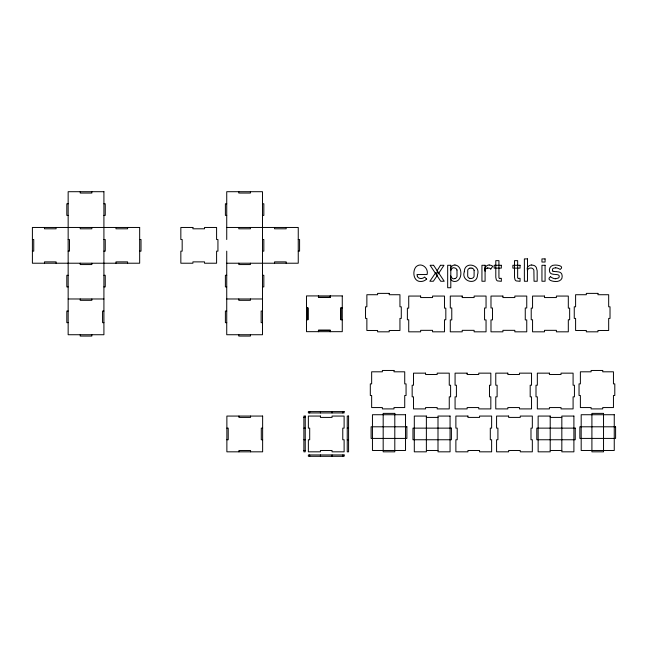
<?xml version="1.0" encoding="UTF-8"?>
<svg xmlns="http://www.w3.org/2000/svg" width="648" height="648" viewBox="0 0 648 648"><rect width="100%" height="100%" fill="white"/><g stroke="black" fill="none" stroke-linecap="round" stroke-linejoin="round"><path stroke-width="0.97" d="M450.595 278.745C450.174 271.261 450.854 280.657 454.847 278.559M490.722 269.074L492.764 266.312A5.176 5.176 0 0 0 489.248 265.113M550.403 276.696C545.932 279.847 552.825 281.58 555.49 281.483C558.6 281.807 562.521 279.993 562.172 276.364A8.23 8.23 0 0 0 562.164 275.902L561.8 274.185A3.086 3.086 0 0 0 561.379 273.472A3.92 3.92 0 0 0 559.402 272.12A14.021 14.021 0 0 0 556.551 271.706M469.954 268.142L470.513 268.061A4.998 4.998 0 0 1 471.307 268.061L472.036 268.191M487.353 268.126L487.855 268.061M68.153 203.772L66.817 203.772L66.817 215.395L68.153 215.395M103.915 203.772L105.251 203.772L105.251 215.395L103.915 215.395M226.735 203.772L225.391 203.772L225.391 215.395L226.735 215.395M262.489 203.772L263.833 203.772L263.833 215.395L262.489 215.395M226.735 227.464L298.25 227.464L298.25 263.218L226.735 263.218M32.4 239.533L33.745 239.533L33.745 251.149L32.4 251.149M68.153 239.533L69.498 239.533L69.498 251.149L68.153 251.149M103.915 239.533L105.251 239.533L105.251 251.149L103.915 251.149M139.668 239.533L141.013 239.533L141.013 251.149L139.668 251.149M262.489 239.533L263.833 239.533L263.833 251.149L262.489 251.149M298.25 239.533L299.587 239.533L299.587 251.149L298.25 251.149M68.153 275.287L66.817 275.287L66.817 286.91L68.153 286.91M103.915 275.287L105.251 275.287L105.251 286.91L103.915 286.91M226.735 275.287L225.391 275.287L225.391 286.91L226.735 286.91M262.489 275.287L263.833 275.287L263.833 286.91L262.489 286.91M499.835 278.34L501.341 278.34L501.341 281.329L497.51 280.908A2.673 2.673 0 0 1 496.692 280.26A3.135 3.135 0 0 1 496.303 279.661L495.801 277.36L495.793 260.65L498.928 260.65L498.928 277.133A1.207 1.207 0 0 0 499.77 278.543M518.554 278.34L520.061 278.34L520.061 281.329L516.237 280.908A2.673 2.673 0 0 1 515.411 280.26A3.135 3.135 0 0 1 515.022 279.661L514.52 277.36L514.512 260.65L517.647 260.65L517.647 277.133A1.207 1.207 0 0 0 518.489 278.543M68.153 298.979L103.915 298.979M226.735 298.979L262.489 298.979M306.504 307.841L307.994 307.841L307.994 319.756L306.504 319.756M342.266 307.841L340.775 307.841L340.775 319.756L342.266 319.756M306.504 307.986L307.849 307.986L307.849 319.61L306.504 319.61M342.266 307.986L340.921 307.986L340.921 319.61L342.266 319.61M68.153 311.04L66.817 311.04L66.817 322.664L68.153 322.664M103.915 311.04L102.57 311.04L102.57 322.664L103.915 322.664M226.735 311.04L225.391 311.04L225.391 322.664L226.735 322.664M262.489 311.04L261.152 311.04L261.152 322.664L262.489 322.664M303.888 417.409L305.232 417.409M426.376 417.409L437.999 417.409M550.209 417.409L561.832 417.409M226.873 428.134L228.218 428.134L228.218 439.757L226.873 439.757M262.634 428.134L261.29 428.134L261.29 439.757L262.634 439.757M303.888 428.134L305.232 428.134M347.239 428.134L348.584 428.134M303.888 439.757L305.232 439.757M347.239 439.757L348.584 439.757M303.888 450.482L305.232 450.482M426.376 450.482L437.999 450.482M550.209 450.482L561.832 450.482M454.969 265.064C462.915 265.348 462.858 281.362 454.815 281.483A4.52 4.52 0 0 1 450.49 278.786M531.741 265.064L533.79 265.388A4.544 4.544 0 0 1 535.58 266.555A5.111 5.111 0 0 1 536.382 267.697L537.16 270.815L537.184 281.248L534.049 281.248L533.879 270.248A3.013 3.013 0 0 0 531.465 268.07L530.906 268.053A5.468 5.468 0 0 0 530.339 268.061L529.659 268.159A2.827 2.827 0 0 0 527.488 270.581L527.504 271.107L527.18 268.029A5.289 5.289 0 0 1 531.733 264.935M555.968 271.642L554.486 271.52M555.32 274.452L556.907 274.614A11.567 11.567 0 0 1 557.539 274.712A2.924 2.924 0 0 1 558.714 275.197A1.434 1.434 0 0 1 559.192 276.356A2.576 2.576 0 0 1 559.192 276.639L559.175 276.777A1.863 1.863 0 0 1 558.503 277.943L556.154 278.648A10.417 10.417 0 0 1 555.49 278.664M469.784 278.356L470.513 278.478A4.925 4.925 0 0 0 471.307 278.478L471.865 278.397A3.094 3.094 0 0 0 474.069 276.413L474.125 270.289M426.676 279.094L424.618 277.036A5.249 5.249 0 0 1 421.054 278.51A6.156 6.156 0 0 1 420.584 278.478L419.54 278.292A3.378 3.378 0 0 1 417.296 276.21M417.32 276.202L417.037 274.533L427.089 274.533C428.927 267.964 420.973 261.63 415.822 267.017C412.112 271.739 413.537 282.042 421.054 281.483A8.213 8.213 0 0 0 426.635 279.053M456.986 270.022L457.034 276.396A2.973 2.973 0 0 1 454.856 278.616M450.482 267.989C450.287 274.874 450.878 266.061 454.677 267.956A2.989 2.989 0 0 1 457.002 270.022M342.776 411.601L342.776 412.938M342.776 454.953L342.776 456.297M332.043 411.601L332.043 412.938M332.043 454.953L332.043 456.297M330.342 295.917L330.342 297.408L318.427 297.408L318.427 295.917M330.342 331.671L330.342 330.188L318.427 330.188L318.427 331.671M330.197 295.917L330.197 297.262L318.573 297.262L318.573 295.917M330.197 331.671L330.197 330.334L318.573 330.334L318.573 331.671M320.428 411.601L320.428 412.938M320.428 454.953L320.428 456.297M309.695 411.601L309.695 412.938M309.695 454.953L309.695 456.297M286.181 227.464L286.181 228.801L274.558 228.801L274.558 227.464M286.181 263.218L286.181 261.881L274.558 261.881L274.558 263.218M250.565 416.065L250.565 417.409L238.942 417.409L238.942 416.065M250.565 451.826L250.565 450.482L238.942 450.482L238.942 451.826M250.42 191.703L250.42 193.047L238.804 193.047L238.804 191.703M250.42 227.464L250.42 228.801L238.804 228.801L238.804 227.464M250.42 263.218L250.42 264.562L238.804 264.562L238.804 263.218M250.42 298.979L250.42 300.316L238.804 300.316L238.804 298.979M250.42 334.733L250.42 336.069L238.804 336.069L238.804 334.733M226.735 239.533L226.735 191.703L262.489 191.703L262.489 334.733L226.735 334.733L226.735 251.149M127.599 227.464L127.599 228.801L115.984 228.801L115.984 227.464M127.599 263.218L127.599 261.881L115.984 261.881L115.984 263.218M91.846 191.703L91.846 193.047L80.222 193.047L80.222 191.703M91.846 227.464L91.846 228.801L80.222 228.801L80.222 227.464M91.846 263.218L91.846 264.562L80.222 264.562L80.222 263.218M91.846 298.979L91.846 300.316L80.222 300.316L80.222 298.979M91.846 334.733L91.846 336.069L80.222 336.069L80.222 334.733M56.093 227.464L56.093 228.801L44.469 228.801L44.469 227.464M56.093 263.218L56.093 261.881L44.469 261.881L44.469 263.218M554.486 271.488A4.666 4.666 0 0 1 552.809 271.131M552.833 271.05A1.175 1.175 0 0 1 552.412 270.062L552.412 269.795A1.879 1.879 0 0 1 553.295 268.337L554.85 267.908A7.752 7.752 0 0 1 555.733 267.883M555.741 267.794A8.926 8.926 0 0 1 560.18 269.479C564.862 266.109 557.304 264.813 554.615 265.097C551.148 264.87 548.491 268.329 549.601 271.617A3.11 3.11 0 0 0 550.128 272.727A3.637 3.637 0 0 0 551.918 273.966A12.806 12.806 0 0 0 554.55 274.388M555.474 278.794A8.813 8.813 0 0 1 550.468 276.623M487.871 268.142A3.362 3.362 0 0 1 490.795 268.993M489.232 264.902A5.265 5.265 0 0 0 484.834 268.11L485.085 271.148A3.054 3.054 0 0 1 487.304 267.948M472.052 268.142A3.094 3.094 0 0 1 474.125 270.289M469.946 268.11A3.07 3.07 0 0 0 467.743 270.103L467.694 276.234A3.127 3.127 0 0 0 469.768 278.405M450.522 268.005A5.184 5.184 0 0 1 454.961 264.935M464.333 271.666C460.679 281.896 477.422 285.817 477.487 274.849C481.156 264.643 464.397 260.739 464.333 271.666M440.478 265.291L436.987 270.953L438.307 273.901L443.969 265.291L440.478 265.291M435.885 272.444L429.859 281.248L433.334 281.248L437.392 275.335L435.885 272.444M103.915 191.703L68.153 191.703L68.153 334.733L103.915 334.733L103.915 191.703M139.668 227.464L32.4 227.464L32.4 263.218L139.668 263.218L139.668 227.464M192.91 227.464L180.841 227.464L180.841 239.533L182.177 239.533L182.177 251.149L180.841 251.149L180.841 263.218L192.91 263.218L192.91 261.881L204.525 261.881L204.525 263.218L216.594 263.218L216.594 251.149L217.939 251.149L217.939 239.533L216.594 239.533L216.594 227.464L204.525 227.464L204.525 228.801L192.91 228.801L192.91 227.464M527.504 258.9L524.37 258.9L524.37 281.248L527.504 281.248L527.504 258.9M545.081 258.9L541.947 258.9L541.947 262.035L545.081 262.035L545.081 258.9M433.593 265.291L430.102 265.291L440.737 281.248L444.212 281.248L433.593 265.291M450.805 265.291L447.671 265.291L447.671 287.736L450.805 287.736L450.805 265.291M485.085 265.291L481.942 265.291L481.942 281.248L485.085 281.248L485.085 265.291M501.341 265.291L494.149 265.291L494.149 268.126L501.341 268.126L501.341 265.291M520.061 265.291L512.868 265.291L512.868 268.126L520.061 268.126L520.061 265.291M545.081 265.291L541.947 265.291L541.947 281.248L545.081 281.248L545.081 265.291M389.213 293.382L377.598 293.382L377.598 294.727L366.865 294.727L366.865 306.796L365.529 306.796L365.529 318.411L366.865 318.411L366.865 330.48L377.598 330.48L377.598 331.825L389.213 331.825L389.213 330.48L399.946 330.48L399.946 318.411L401.282 318.411L401.282 306.796L399.946 306.796L399.946 294.727L389.213 294.727L389.213 293.382M597.95 293.382L586.327 293.382L586.327 294.727L575.602 294.727L575.602 306.796L574.258 306.796L574.258 318.411L575.602 318.411L575.602 330.48L586.327 330.48L586.327 331.825L597.95 331.825L597.95 330.48L608.675 330.48L608.675 318.411L610.019 318.411L610.019 306.796L608.675 306.796L608.675 294.727L597.95 294.727L597.95 293.382M342.266 295.917L306.504 295.917L306.504 331.671L342.266 331.671L342.266 295.917M420.641 296.063L408.726 296.063L408.726 308.132L407.381 308.132L407.381 319.756L408.726 319.756L408.726 331.825L420.641 331.825L420.641 330.334L432.556 330.334L432.556 331.825L444.479 331.825L444.479 319.756L445.824 319.756L445.824 308.132L444.479 308.132L444.479 296.063L432.556 296.063L432.556 297.554L420.641 297.554L420.641 296.063M462.21 296.063L450.287 296.063L450.287 307.986L451.778 307.986L451.778 319.901L450.287 319.901L450.287 331.825L462.21 331.825L462.21 330.334L474.125 330.334L474.125 331.825L486.049 331.825L486.049 319.901L484.558 319.901L484.558 307.986L486.049 307.986L486.049 296.063L474.125 296.063L474.125 297.554L462.21 297.554L462.21 296.063M502.913 296.063L490.99 296.063L490.99 307.986L492.48 307.986L492.48 319.901L490.99 319.901L490.99 331.825L502.913 331.825L502.913 330.334L514.828 330.334L514.828 331.825L526.751 331.825L526.751 319.901L525.261 319.901L525.261 307.986L526.751 307.986L526.751 296.063L514.828 296.063L514.828 297.554L502.913 297.554L502.913 296.063M544.474 296.063L532.559 296.063L532.559 308.132L531.214 308.132L531.214 319.756L532.559 319.756L532.559 331.825L544.474 331.825L544.474 330.334L556.397 330.334L556.397 331.825L568.312 331.825L568.312 319.756L569.657 319.756L569.657 308.132L568.312 308.132L568.312 296.063L556.397 296.063L556.397 297.554L544.474 297.554L544.474 296.063M394 370.47L382.377 370.47L382.377 371.806L371.652 371.806L371.652 383.875L370.308 383.875L370.308 395.499L371.652 395.499L371.652 407.56L382.377 407.56L382.377 408.904L394 408.904L394 407.56L404.725 407.56L404.725 395.499L406.061 395.499L406.061 383.875L404.725 383.875L404.725 371.806L394 371.806L394 370.47M602.729 370.47L591.106 370.47L591.106 371.806L580.381 371.806L580.381 383.875L579.037 383.875L579.037 395.499L580.381 395.499L580.381 407.56L591.106 407.56L591.106 408.904L602.729 408.904L602.729 407.56L613.454 407.56L613.454 395.499L614.798 395.499L614.798 383.875L613.454 383.875L613.454 371.806L602.729 371.806L602.729 370.47M425.574 373.151L413.505 373.151L413.505 385.22L412.16 385.22L412.16 396.835L413.505 396.835L413.505 408.904L425.574 408.904L425.574 407.56L437.189 407.56L437.189 408.904L449.258 408.904L449.258 396.835L450.603 396.835L450.603 385.22L449.258 385.22L449.258 373.151L437.189 373.151L437.189 374.487L425.574 374.487L425.574 373.151M467.135 373.151L455.074 373.151L455.074 385.22L456.411 385.22L456.411 396.835L455.074 396.835L455.074 408.904L467.135 408.904L467.135 407.56L478.759 407.56L478.759 408.904L490.828 408.904L490.828 396.835L489.483 396.835L489.483 385.22L490.828 385.22L490.828 373.151L478.759 373.151L478.759 374.487L467.135 374.487L467.135 373.151M507.838 373.151L495.769 373.151L495.769 385.22L497.113 385.22L497.113 396.835L495.769 396.835L495.769 408.904L507.838 408.904L507.838 407.56L519.461 407.56L519.461 408.904L531.53 408.904L531.53 396.835L530.186 396.835L530.186 385.22L531.53 385.22L531.53 373.151L519.461 373.151L519.461 374.487L507.838 374.487L507.838 373.151M549.407 373.151L537.338 373.151L537.338 385.22L536.001 385.22L536.001 396.835L537.338 396.835L537.338 408.904L549.407 408.904L549.407 407.56L561.03 407.56L561.03 408.904L573.091 408.904L573.091 396.835L574.436 396.835L574.436 385.22L573.091 385.22L573.091 373.151L561.03 373.151L561.03 374.487L549.407 374.487L549.407 373.151M344.112 411.601L308.359 411.601L308.359 412.938L344.112 412.938L344.112 411.601M394.802 413.384L383.179 413.384L383.179 451.826L394.802 451.826L394.802 413.384M603.531 413.384L591.908 413.384L591.908 451.826L603.531 451.826L603.531 413.384M405.526 414.728L372.454 414.728L372.454 450.482L405.526 450.482L405.526 414.728M614.255 414.728L581.183 414.728L581.183 450.482L614.255 450.482L614.255 414.728M262.634 416.065L226.873 416.065L226.873 451.826L262.634 451.826L262.634 416.065M305.232 416.065L303.888 416.065L303.888 451.826L305.232 451.826L305.232 416.065M320.428 416.065L308.359 416.065L308.359 428.134L309.695 428.134L309.695 439.757L308.359 439.757L308.359 451.826L320.428 451.826L320.428 450.482L332.043 450.482L332.043 451.826L344.112 451.826L344.112 439.757L342.776 439.757L342.776 428.134L344.112 428.134L344.112 416.065L332.043 416.065L332.043 417.409L320.428 417.409L320.428 416.065M348.584 416.065L347.239 416.065L347.239 451.826L348.584 451.826L348.584 416.065M426.376 416.065L414.307 416.065L414.307 451.826L426.376 451.826L426.376 416.065M450.06 416.065L437.999 416.065L437.999 451.826L450.06 451.826L450.06 416.065M467.945 416.065L455.876 416.065L455.876 428.134L457.213 428.134L457.213 439.757L455.876 439.757L455.876 451.826L467.945 451.826L467.945 450.482L479.56 450.482L479.56 451.826L491.63 451.826L491.63 439.757L490.293 439.757L490.293 428.134L491.63 428.134L491.63 416.065L479.56 416.065L479.56 417.409L467.945 417.409L467.945 416.065M508.64 416.065L496.579 416.065L496.579 428.134L497.915 428.134L497.915 439.757L496.579 439.757L496.579 451.826L508.64 451.826L508.64 450.482L520.263 450.482L520.263 451.826L532.332 451.826L532.332 439.757L530.987 439.757L530.987 428.134L532.332 428.134L532.332 416.065L520.263 416.065L520.263 417.409L508.64 417.409L508.64 416.065M550.209 416.065L538.14 416.065L538.14 451.826L550.209 451.826L550.209 416.065M573.901 416.065L561.832 416.065L561.832 451.826L573.901 451.826L573.901 416.065M406.871 426.797L371.11 426.797L371.11 438.413L406.871 438.413L406.871 426.797M615.6 426.797L579.847 426.797L579.847 438.413L615.6 438.413L615.6 426.797M451.405 428.134L412.97 428.134L412.97 439.757L451.405 439.757L451.405 428.134M575.238 428.134L536.803 428.134L536.803 439.757L575.238 439.757L575.238 428.134M344.112 454.953L308.359 454.953L308.359 456.297L344.112 456.297L344.112 454.953"/></g></svg>
